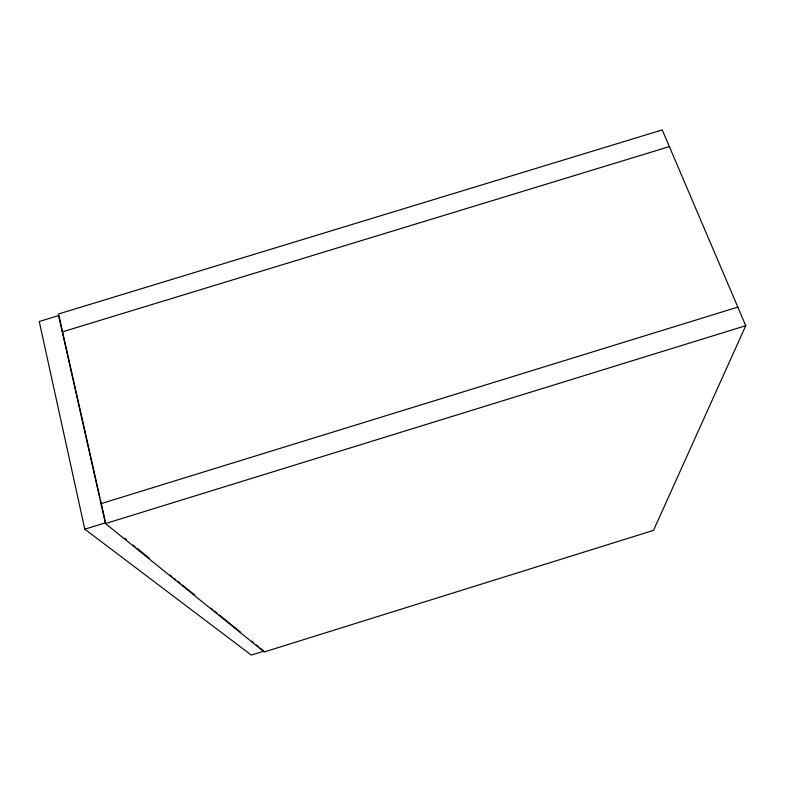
<?xml version="1.0" encoding="UTF-8"?>
<svg xmlns="http://www.w3.org/2000/svg" width="785" height="785" viewBox="0 0 785 785"><rect width="100%" height="100%" fill="white"/><g stroke="black" fill="none" stroke-linecap="round" stroke-linejoin="round"><path stroke-width="1.18" d="M745.75 325.697L653.512 530.366L264.27 651.952L105.475 523.575L58.267 314.059L662.236 129.917L745.75 325.697L105.475 523.575M263.956 651.148L251.337 655.082L84.79 529.198L39.25 321.497L58.885 315.511L99.96 497.759M84.79 529.198L105.602 522.771L100.5 500.133M100.99 503.666L737.821 307.102M62.29 331.908L669.36 146.609M124.56 538.147L126.463 539.678M133.097 545.065L134.991 546.605M136.894 548.136L149.219 558.135M170.08 575.042L171.974 576.582M173.868 578.113L175.771 579.654M177.665 581.194L180.511 583.5M182.405 585.041L194.729 595.03M210.851 608.1L212.745 609.631M214.648 611.172L217.494 613.477M219.388 615.018L240.249 631.925M251.622 641.149L253.526 642.689M256.371 644.995L258.265 646.536M260.159 648.067L263.004 650.372"/></g></svg>
